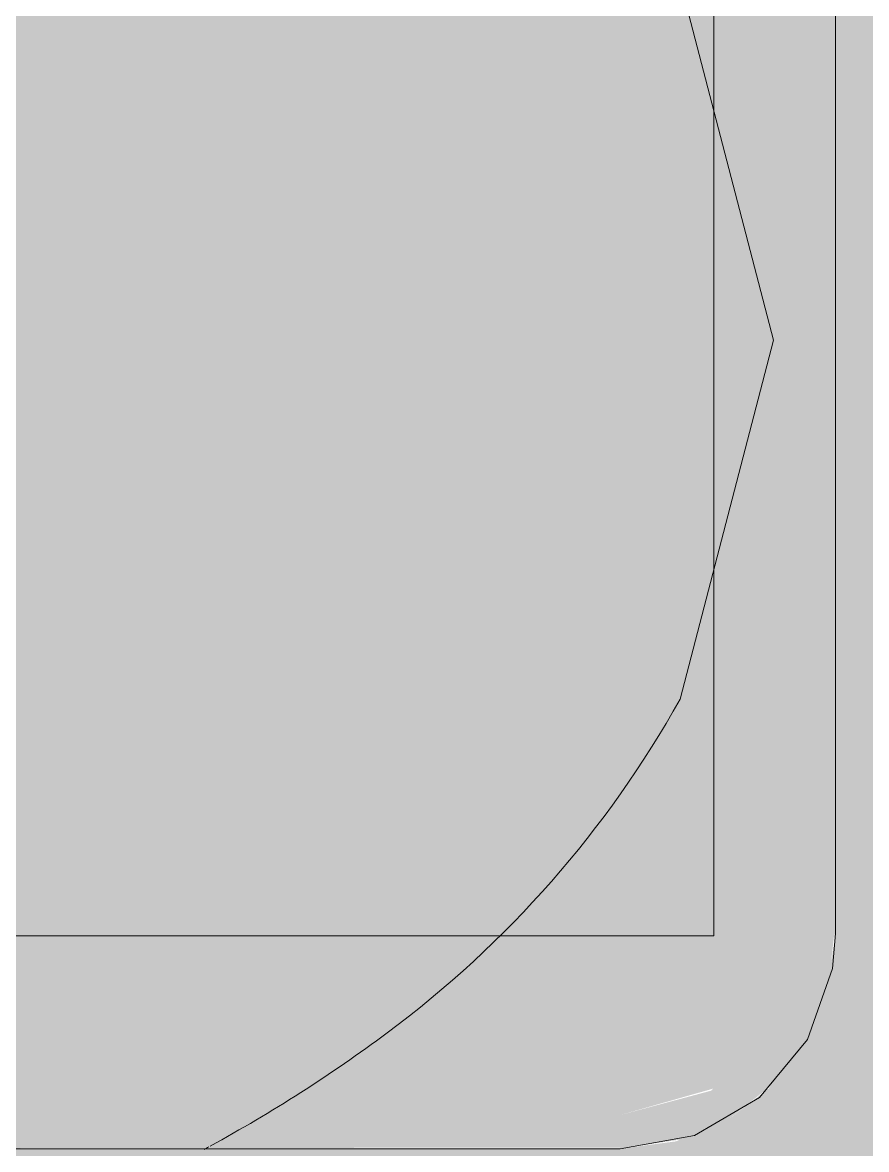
# Model space of a CAD drawing. Header units: metres. Extents: x 15 to 69.3, y -12.4 to 16.4.
# Drawn here: x 16.7868 to 16.9121, y 12.8885 to 13.0558 of the extents above; entities that cross this region are included whole.
import ezdxf

# ---------------------------------------------------------------- set-up
doc = ezdxf.new("R2010")
doc.units = ezdxf.units.M
doc.layers.add('1095_ARQ_BASE_dwg', color=7, linetype='Continuous', lineweight=5, true_color=0x767676)
doc.layers.add('A-FLOR', color=7, linetype='Continuous', lineweight=9, true_color=0x007f00)
doc.layers.add('LAYOUT-WC_COZINHA', color=7, linetype='Continuous', lineweight=5)
doc.layers.add('P-SANR-FIXT', color=7, linetype='Continuous', lineweight=5)

# ---------------------------------------------------------------- blocks, each defined once
blk = doc.blocks.new('USO_ESG_Cuba lavatório retângular - Uso geral-3263039-TÉRREO')
at = {"layer": 'P-SANR-FIXT', "true_color": 0xf3f3f3, "transparency": 33554560}
h = blk.add_hatch(color=7, dxfattribs=at)
h.paths.add_polyline_path([(0.1730500000000175, -0.384210185959438), (0.186827291344267, -0.3802955848295476), (0.1963853755968542, -0.3707375005769626), (0.1999953707649666, -0.3572648151944873), (0.1999953707649666, -0.08215698149953019), (0.1960807696350767, -0.06837969015527902), (0.1865226853824918, -0.05882160590269355), (0.173050000000017, -0.05521161073458059), (0.01905000000001354, -0.05521161073458059), (0.01905000000001354, -0.1449999999999854), (0.1869294648993255, -0.1449999999999854), (0.1869294648993245, -0.3576249999999079), (-0.1834779014830858, -0.3578007022312529), (-0.1836730923822812, -0.3576249999999079), (-0.1858498807490143, -0.3576249999999079), (-0.1858498807490153, -0.1449999999999854), (-0.01904999999998322, -0.1449999999999854), (-0.01904999999998322, -0.05521161073458059), (-0.1731071461119817, -0.05521161073458004), (-0.1868844374562323, -0.05912621186446991), (-0.1964425217088184, -0.06868429611705322), (-0.2000525168769319, -0.0821569814995291), (-0.1999560056491931, -0.3576249999999079), (-0.1961379157470415, -0.3710421065387384), (-0.1865798314944571, -0.3806001907913234), (-0.1731071461119817, -0.3842101859594369), (0.14414320295384, -0.384210185959438)])
h.paths.add_polyline_path([(-0.1806736570938254, -0.07459047051768544), (-0.1762887874465347, -0.07257291002819441), (-0.1766150659441964, -0.07290934701938145), (-0.1773789690448025, -0.0732257660439915)])
for points in [[(0.2049953707649665, -0.3572648151944873), (0.2048249998964118, -0.08215698149953235), (0.1999953707649666, -0.08215698149953235), (0.1999953707649666, -0.3572648151944873), (0.2048249998964118, -0.3572648151944873)], [(-0.1858498807490143, -0.3576249999999079), (-0.183561937055132, -0.3576249999999079), (-0.1835418990687225, -0.3576249999999079), (0.1869294648993245, -0.3576249999999079), (0.1869294648993255, -0.1449999999999854), (0.01905000000001354, -0.1449999999999854), (0.01905000000001354, -0.2049999987482916), (0.02229689819566533, -0.2051925049668995), (0.02403129617337638, -0.2058282561399908), (0.0258491651526682, -0.207442623713567), (0.02650502393950156, -0.2088205461131672), (0.02645310937588649, -0.2107958181377478), (0.02520777573222265, -0.2123175463116983), (0.02388009809946205, -0.213240411136219), (0.02367357410576845, -0.2158568159528116), (0.02248571543991721, -0.2158568159528116), (0.02218794627858035, -0.2234741447380218), (0.02464244904626562, -0.2253575509537355), (0.0303740033897625, -0.2330418012424753), (0.03366221140865693, -0.2409802376375946), (0.03484968565131111, -0.2499999999999854), (0.03366221140865747, -0.2590197623623783), (0.03018071308793965, -0.2674248428256337), (0.02427050983127063, -0.2749278480437909), (0.01742484282566341, -0.280180713087912), (0.009019762362407008, -0.2836622114086282), (2.219877615061705e-14, -0.2848496856512819), (-0.009270509831226391, -0.2835583484063007), (-0.01795620956526789, -0.2797729810480746), (-0.02512147617281299, -0.2740181687406019), (-0.03042678786837982, -0.2668307657532651), (-0.0336622114086266, -0.2590197623623772), (-0.03484968565128025, -0.2499999999999854), (-0.03366221140862714, -0.2409802376375957), (-0.03018071308790879, -0.2325751571743382), (-0.02427050983122623, -0.2250721519561707), (-0.02218794627854841, -0.2234741447380191), (-0.02271132290723047, -0.2158568159528116), (-0.02388009809943119, -0.2158568159528116), (-0.02388009809943119, -0.213240411136219), (-0.02586935410508025, -0.2115549574590974), (-0.02645916106890334, -0.2105655602027443), (-0.02650502393947124, -0.2088205461131672), (-0.02546497841119484, -0.2070615853227921), (-0.02367186166112118, -0.2055664028143457), (-0.02158898019790325, -0.2049999987482916), (-0.01904999999998322, -0.2049999987482916), (-0.01904999999998322, -0.1449999999999854), (-0.1858498807490153, -0.1449999999999854), (-0.1858498807490143, -0.3572648151944862)], [(0.173050000000017, -0.3892101859594379), (0.1820113171659654, -0.3878345216163233), (0.1890226853824917, -0.3849303178102471), (0.1959726447469969, -0.3794185132913344), (0.2007155026157763, -0.373237500576962), (0.2039068586522614, -0.3655328855513182), (0.2048249998964118, -0.3572648151944873), (0.1999953707649666, -0.3572648151944873), (0.1963853755968542, -0.3707375005769626), (0.1865226853824918, -0.3806001907913234), (0.1730500000000175, -0.384210185959438), (0.173050000000017, -0.3890398150908833)], [(0.173050000000017, -0.3678307614647862), (0.1773218229328377, -0.366512449674636), (0.1795304840654121, -0.3652811732542274), (0.1742251593472657, -0.3674027227291024)], [(0.002594078507549806, -0.3892101859594379), (0.173050000000017, -0.3890398150908833), (0.173050000000017, -0.384210185959438), (-0.1731071461119823, -0.384210185959438), (-0.1731071461119823, -0.3892101859594379), (-0.1389550459387404, -0.3892101859594379)]]:
    blk.add_hatch(color=7, dxfattribs=at).paths.add_polyline_path(points)
at = {"layer": 'P-SANR-FIXT'}
for p, q in [((0.2049953707649665, -0.3572648151944873), (0.2049953707649665, -0.08215698149953019)), ((0.1869294648993069, -0.3576249999999222), (0.1869294648993069, -0.1450000000000001)), ((-0.185849880749034, -0.3576249999999222), (0.1869294648993059, -0.3576249999999222)), ((-0.1731071461119823, -0.3892101859594357), (0.173050000000017, -0.3892101859594379))]:
    blk.add_line(p, q, dxfattribs=at)
at = {"layer": 'P-SANR-FIXT', "color": 8, "true_color": 0x797979}
blk.add_line((0.186929464899306, -0.3576249999999222), (0.0005397920751350681, -0.3576249999999222), dxfattribs=at)
at = {"layer": 'P-SANR-FIXT', "flags": 128}
blk.add_lwpolyline([(0.173050000000017, -0.3892101859594379), (0.1840604151371265, -0.3872527706402768), (0.193721529593503, -0.3816204013622586), (0.2008493963380597, -0.3730033118364954), (0.20457051193511, -0.3624575062752043), (0.2049953707649665, -0.3572648151944873)], dxfattribs=at)
blk = doc.blocks.new('1095_ARQ_BASE_dwg_A$C331B23C5-3610872-TÉRREO')
at = {"layer": 'LAYOUT-WC_COZINHA', "color": 254, "true_color": 0xcecece, "flags": 128}
blk.add_lwpolyline([(0.2158567396015769, 0.5819476244600992), (0.2691504005831575, 0.5957995148005466), (0.3224440615647382, 0.5819476244600992)], dxfattribs=at)
at = {"layer": 'LAYOUT-WC_COZINHA', "color": 254, "true_color": 0xcecece}
for centre, radius, start, end in [((0.2459940669868957, 0.4448163543229385), 0.1570018691620678, 36.61200409065127, 60.86055276638437), ((0.1926488796041213, 0.4051813810081058), 0.2234596762773276, 28.61695671705239, 36.61200355049223), ((0.1926488796041213, 0.4051813810081058), 0.2234596762773276, 28.34838717391511, 28.54852172980094)]:
    blk.add_arc(centre, radius, start, end, dxfattribs=at)
blk = doc.blocks.new('1095_ARQ_BASE_dwg-3608001-TÉRREO')
at = {"rotation": 269.9999999999996}
blk.add_blockref('1095_ARQ_BASE_dwg_A$C331B23C5-3610872-TÉRREO', (16.30244843990417, 13.27780630161022), dxfattribs=at)

msp = doc.modelspace()

# ---------------------------------------------------------------- hatches: boundary and pattern name
at = {"layer": 'A-FLOR', "true_color": 0x464646}
h = msp.add_hatch(color=49, dxfattribs=at)
h.paths.add_polyline_path([(18.19232617459992, 13.25172109348721), (18.19125723503447, 13.25260927135536), (18.19156636953614, 13.25234058960095)])
h.paths.add_polyline_path([(18.15901796312708, 13.32089163646863), (18.16008690269254, 13.3200034585927), (18.15977776819086, 13.32027214034713)])
h.paths.add_polyline_path([(18.36062034051212, 11.92780630161017), (18.36062034051213, 12.22780630161017), (18.51062034051213, 12.22780630161017), (18.51062034051211, 13.27780630161043), (18.36462034051226, 13.27780630161043), (18.36602034051226, 13.27640630161043), (18.37872034051195, 13.27640630161043), (18.37982034051226, 13.27534630161044), (18.38764664467355, 13.27417710640565), (18.39441300941091, 13.27122513630078), (18.39985974669109, 13.26704570778926), (18.40445792329332, 13.2609483447148), (18.40726775245156, 13.25378618104348), (18.40831085028186, 13.24685011222689), (18.40922034051226, 13.24558487112113), (18.40922034051226, 13.23320630161044), (18.41062034051226, 13.23180630161044), (18.41062034051226, 13.22780630161044), (18.40662034051226, 13.22780630161044), (18.40662034051226, 13.15980630161043), (18.41062034051226, 13.15980630161043), (18.4103699877675, 13.15580630161044), (18.40899057202805, 13.15440630161044), (18.40899057202805, 13.13809879241109), (18.40814783484856, 13.13720630161044), (18.40814783484856, 13.13639764868963), (18.40866549172195, 13.13543890983363), (18.41005811664603, 13.13207681585462), (18.41062034051226, 13.12780630161043), (18.41005811664603, 13.12353578736624), (18.40814783484856, 13.11840630161044), (18.40918651322681, 13.11730630161044), (18.40918651322681, 13.10100800953767), (18.4103699877675, 13.09980630161044), (18.41062034051226, 13.09580630161044), (18.40662034051226, 13.09580630161044), (18.40662034051226, 13.01267345524163), (18.41062034051226, 13.01267345524163), (18.4103699877675, 13.00867345524163), (18.40899057202805, 13.00727345524163), (18.40899057202805, 12.99096594604228), (18.40814783484856, 12.99007345524163), (18.40819433475903, 12.98920420245767), (18.40874834278905, 12.98810604329497), (18.41005811664603, 12.98494396948581), (18.41062034051226, 12.98067345524162), (18.40971085028186, 12.97551211505918), (18.40961881928306, 12.97502022415034), (18.40846290237281, 12.97255175306414), (18.40814783484856, 12.97127345524163), (18.40918651322681, 12.97017345524163), (18.40918651322681, 12.95387516316886), (18.4103699877675, 12.95267345524163), (18.41062034051226, 12.94867345524163), (18.40662034051226, 12.94867345524163), (18.40676214283371, 12.91417345524162), (18.41062034051225, 12.91417345524162), (18.41062034051225, 12.91017345524162), (18.40922034051225, 12.90877345524163), (18.40922034051225, 12.89607345524163), (18.4081603405121, 12.89497345524176), (18.40692789750009, 12.88699445736596), (18.40404811972012, 12.88039244306516), (18.39985974669109, 12.8749340490628), (18.3935441052714, 12.8702454586096), (18.3866002199453, 12.86752604330233), (18.37966415112871, 12.86648294547203), (18.37872034051226, 12.86557345524162), (18.36602034051226, 12.86557345524162), (18.36462034051226, 12.86417345524162), (18.36062034051234, 12.86417345524162), (18.36062034051234, 12.8606734552416), (18.35562034051234, 12.8606734552416), (18.35562034051234, 12.87137969000953), (18.34362034051233, 12.87137969000953), (18.34349327561078, 12.87367345524123), (18.3338330090854, 12.87367345524123), (18.33836590254137, 12.87003674352319), (18.34366553337339, 12.86309319590125), (18.34721030764816, 12.85411303751954), (18.34832139973364, 12.84567345524162), (18.34816088105288, 12.51445419481211), (18.34689349517403, 12.50604670373995), (18.34344348162578, 12.49792739685547), (18.33758231149245, 12.49055039616506), (18.33074114039326, 12.48532932160188), (18.32176098201155, 12.48178454732711), (18.31210213930412, 12.48067345524163), (18.26076944952259, 12.48083397392238), (18.24683590932625, 12.48398891282809), (18.23971792837221, 12.48903446823205), (18.23661517579826, 12.49141253081223), (18.23523695113858, 12.49259505094403), (18.23396764219156, 12.49467381991606), (17.93178348436136, 12.49467381991606), (17.89420769626425, 12.49850088555499), (17.87173266931631, 12.50476648697895), (17.84856150605087, 12.51425312792488), (17.82792361853348, 12.52626030063989), (17.80806948348253, 12.54172566771568), (17.79079307859137, 12.5594575732126), (17.78689069692459, 12.56418950879353), (17.77835354652183, 12.57478739248599), (17.76812910495143, 12.59007298533625), (17.7659245685029, 12.59370501595659), (17.75971709966566, 12.60585931198199), (17.75552760994798, 12.61559254735823), (17.75052704328091, 12.63023190818269), (17.74857911793815, 12.63673548643365), (17.74605110933101, 12.6482515875161), (17.74445289825297, 12.65797013679524), (17.74334513152272, 12.67348017585073), (17.7429803035212, 12.68098365685273), (17.74368380126224, 12.69545468126682), (17.74466269385368, 12.70470702898521), (17.74761327840366, 12.71992167162986), (17.74958459583044, 12.72832938161866), (17.75368796770961, 12.74095933617091), (17.75744500782605, 12.75041395171698), (17.76510231694579, 12.76597146972038), (17.7674452203564, 12.77027059806742), (17.77394685495139, 12.78043004090634), (17.78082062989371, 12.78976002464509), (17.78905857574428, 12.79972543789688), (17.79322950483108, 12.80481325600087), (17.80954308516823, 12.82063424686142), (17.82910648428501, 12.83586025882891), (17.84995454068832, 12.84784838985527), (17.8720414824571, 12.85666772106806), (17.89599620231362, 12.86325475165249), (17.9123669478364, 12.86499468998626), (17.93218390245199, 12.86667309056719), (18.23406772883644, 12.86667309056719), (18.23560103555796, 12.86907904424312), (18.24188615961932, 12.87387563571922), (18.24425740521861, 12.87567373073838), (18.24751043047859, 12.8776634758905), (18.26208293589893, 12.88067345524163), (18.28929973744657, 12.88090357156632), (18.29498372674973, 12.88475042330354), (18.30092816261241, 12.886979838198), (18.30672549090035, 12.88767345524123), (18.34362034051233, 12.88767345524123), (18.34362034051233, 12.88996722047358), (18.35562034051234, 12.88996722047358), (18.35562034051234, 12.9006734552416), (18.36062034051234, 12.9006734552416), (18.36062034051234, 12.89717345524163), (18.36462034051226, 12.89717345524163), (18.36617714402727, 12.89577345524163), (18.37872034051226, 12.89577345524163), (18.37982034051226, 12.89471345524163), (18.38000418827537, 12.89478960747851), (18.38008034051226, 12.89497345524162), (18.37902034051225, 12.89607345524163), (18.37902034051225, 12.90877345524163), (18.37762034051225, 12.91017345524162), (18.37762034051225, 12.91417345524162), (18.38162034051226, 12.91417345524162), (18.38162034051226, 12.94867345524163), (18.37762034051226, 12.94867345524163), (18.37787069325702, 12.95267345524163), (18.37924945120595, 12.95407345524163), (18.37895809689235, 12.96580256593532), (18.37872034051226, 12.96557345524163), (18.36590083122585, 12.96568493130818), (18.36462034051226, 12.96442452676411), (18.36062034051238, 12.96417345524163), (18.36062034051238, 12.95517345524165), (18.34712034051235, 12.95517345524165), (18.3460343251969, 12.9556926956067), (18.34577912837871, 12.95654550753184), (18.34562034051235, 12.95890808198669), (18.34549962211514, 12.96567345524164), (18.28384700617818, 12.96567345524164), (18.28384700617818, 12.97367345524166), (18.28131991848965, 12.97356113725521), (18.28131991848965, 12.97279887424897), (18.27957219610745, 12.97279887424897), (18.27937635808475, 12.96214938890984), (18.27846483750536, 12.96073427136205), (18.27752553068381, 12.96001486100058), (18.27732769112155, 12.95988339173182), (18.2757361843927, 12.95943635513487), (18.27441919785038, 12.95943635513487), (18.27381627661319, 12.95952876687057), (18.27262985155927, 12.96001486100058), (18.27169054473772, 12.96073427136205), (18.27099439705528, 12.96169909365883), (18.27061501786944, 12.96301285205339), (18.2705791439551, 12.96369140443431), (18.27057769112154, 12.97279887424897), (18.26964382984379, 12.97301876768121), (18.26937811873831, 12.9737124401807), (18.26937811873831, 12.97279887424897), (18.26764978524562, 12.97301876768121), (18.26709052488867, 12.97841758825468), (18.2671546310972, 12.98335864098526), (18.2676793522961, 12.98854803623417), (18.26937811873831, 12.98832406683541), (18.26953187133595, 12.98802053932974), (18.26972386450783, 12.98854803623417), (18.27058594919514, 12.98854803623417), (18.27080982823184, 13.01117345524165), (18.27957769112154, 13.01117345524165), (18.27977657645472, 12.9885267661002), (18.28131991848965, 12.98840993016144), (18.28131991848965, 12.98767345524166), (18.28384700617818, 12.98767345524166), (18.28384700617818, 12.99567345524164), (18.31172137593004, 12.99585140619837), (18.32644972531263, 13.04171844954506), (18.32092513433258, 13.04179473495564), (18.32009301496169, 13.04227001510274), (18.3196229002399, 13.04295664107378), (18.31950954214067, 13.04357474551935), (18.31950952153893, 13.04667345524163), (18.30323137218188, 13.04667345524163), (18.30175423024972, 13.04743854087053), (18.30054189823944, 13.04921168317935), (18.29960300749234, 13.05169812134614), (18.29885900527558, 13.05526584623677), (18.29853413974741, 13.05865138088385), (18.29853413974741, 13.06269552959941), (18.29885900527558, 13.06608106424649), (18.29931121525838, 13.06853695098865), (18.30003057745714, 13.07098807195814), (18.30138186097499, 13.0734574008414), (18.30205980000033, 13.0742224864703), (18.30323137218188, 13.07467345524163), (18.31950954214067, 13.07467345524163), (18.3196229002399, 13.07839025951858), (18.32009301496169, 13.07907692351572), (18.32092513433258, 13.07955220639527), (18.32183161660047, 13.0796284609382), (18.35948810799064, 13.079430398674), (18.36018400347734, 13.07887544054192), (18.3606203405124, 13.0776284609382), (18.3606203405124, 13.04371844954506), (18.35986732011612, 13.04215478658013), (18.35906538238032, 13.0417685937207), (18.3586203405124, 13.04171844954506), (18.33866828134763, 13.04171844954506), (18.33039676858469, 13.01512750638762), (18.32733863524445, 13.00627140455879), (18.32408196799733, 12.99567345524164), (18.34562034051235, 12.99567345524164), (18.34580304643784, 13.00492539640714), (18.34609445080782, 13.0057485178125), (18.34712034051235, 13.00617345524161), (18.36062034051238, 13.00617345524161), (18.36062034051238, 12.99717345524163), (18.36462034051226, 12.99692238371914), (18.36602034051226, 12.99554434454793), (18.37872034051226, 12.99577345524163), (18.37910736266046, 12.99554434454793), (18.37905416779771, 13.00747232036287), (18.37787069325702, 13.00867345524163), (18.37762034051226, 13.01267345524163), (18.38162034051226, 13.01267345524163), (18.38162034051226, 13.09580630161044), (18.37762034051226, 13.09580630161044), (18.37787069325702, 13.09980630161044), (18.37924945120595, 13.10120630161044), (18.37905416779771, 13.11154525997526), (18.35901034051226, 13.11053278073575), (18.35901034051226, 13.09497332495352), (18.35648195848071, 13.09497332495352), (18.34939796063929, 13.1091620759251), (18.33412314767907, 13.1091620759249), (18.33412314767907, 13.10510606723815), (18.29012314767908, 13.10510606723812), (18.28459730155222, 13.11592052078006), (18.28321388841039, 13.12170630161045), (18.27989530995778, 13.12170630161045), (18.27989530995778, 13.13390630161045), (18.28322786745051, 13.13390630161045), (18.28344298609286, 13.13519014594776), (18.28513556269796, 13.14114916459806), (18.29012314767908, 13.15050653598275), (18.33412314767907, 13.15050653598272), (18.33412314767907, 13.14645052729596), (18.34939796063947, 13.14645052729612), (18.35648195848071, 13.16063927826734), (18.35901034051226, 13.16063927826734), (18.35901034051226, 13.14507982248512), (18.37912423810045, 13.14406380376555), (18.37905416779771, 13.15460516673168), (18.37787069325702, 13.15580630161044), (18.37762034051226, 13.15980630161043), (18.38162034051226, 13.15980630161043), (18.38148119843488, 13.22780630161044), (18.37762034051226, 13.22780630161044), (18.37762034051226, 13.23180630161044), (18.37902034051226, 13.23320630161044), (18.37902034051226, 13.24590630161044), (18.38008034051226, 13.24700630161044), (18.38000418827537, 13.24719014937355), (18.37982034051225, 13.24726630161044), (18.37872034051226, 13.24620630161043), (18.36602034051226, 13.24620630161043), (18.36462034051226, 13.24480630161043), (18.36062034051226, 13.24480630161043), (18.36062034051226, 13.24880630161044), (18.22583680752527, 13.248664499289), (18.22583680752527, 13.24480630161045), (18.22183680752552, 13.24480630161045), (18.22043680752527, 13.24620630161045), (18.20773680752539, 13.24620630161045), (18.20663680752527, 13.24726630161044), (18.19567402086053, 13.2494768095034), (18.19277843002289, 13.25136697294966), (18.18993875163428, 13.25331631850477), (18.18642982863788, 13.2555979784948), (18.18499934002097, 13.25562446902474), (18.17601908389989, 13.26460472514581), (18.17403918491257, 13.26460472514581), (18.17121075778783, 13.26743315227056), (18.17403918491257, 13.2702615793953), (18.15947668815993, 13.28452288589827), (18.15670046785356, 13.28194344220482), (18.15397042903528, 13.28497465701429), (18.15397042903528, 13.28665338001043), (18.14499017291421, 13.2956336361315), (18.14503992683344, 13.29723902496934), (18.14483763238244, 13.29726642833763), (18.14467889274407, 13.29723902496934), (18.14360733020174, 13.29620642833762), (18.13090733020169, 13.29620642833762), (18.12950733020173, 13.29480642833762), (18.12550733020174, 13.29480642833762), (18.12550733020174, 13.29880642833763), (16.81983848848221, 13.29880642833764), (16.81983848848221, 13.29480642833764), (16.81583848848222, 13.2950567810824), (16.81443848848221, 13.29643553903133), (16.79943848848221, 13.29643553903133), (16.79833848848221, 13.29747976157134), (16.76648848848221, 13.29700642833764), (16.76754848848221, 13.29590642833764), (16.76731937778852, 13.28320642833763), (16.76869741695972, 13.28180642833764), (16.76894848848221, 13.27780642833764), (16.73701941752033, 13.27780642833763), (16.73619228008479, 13.2703469669472), (16.73562044757375, 13.26291823606307), (16.73412213877046, 13.26108956777747), (16.73347491472707, 13.26084744586323), (16.7214984884822, 13.26084744586323), (16.7214984884822, 13.22759481760304), (16.87679743978739, 13.22742380741947), (16.88445980565029, 13.22621915325904), (16.89147117386468, 13.22331494945385), (16.89852925811727, 13.21766223383736), (16.90316399109797, 13.21162213222056), (16.90635534713445, 13.20391751719492), (16.90744385924716, 13.19564944683809), (16.9072734883786, 12.91924751791762), (16.90606819490316, 12.91158029597505), (16.90316399109797, 12.90456892776066), (16.89751127548147, 12.89751084350807), (16.89147117386468, 12.89287611052737), (16.88376655883904, 12.88968475449088), (16.8754984884822, 12.88859624237818), (16.52804239106502, 12.88876725256176), (16.52038002520212, 12.88997190672218), (16.51336865698773, 12.89287611052738), (16.50631057273515, 12.89852882614387), (16.50167583975445, 12.90456892776066), (16.49848448371796, 12.9122735427863), (16.49739597160526, 12.92054161314314), (16.49756714767858, 13.19694965820102), (16.49877163594925, 13.20461076400617), (16.50167583975445, 13.21162213222057), (16.50732855537095, 13.21868021647315), (16.51336865698774, 13.22331494945385), (16.52107327201338, 13.22650630549034), (16.52934134237021, 13.22759481760304), (16.68339848848221, 13.22759481760304), (16.68337825137978, 13.26084744586323), (16.67114086916152, 13.26094092244959), (16.67017787319395, 13.26157049888645), (16.66927652939066, 13.26291823606302), (16.6682927673445, 13.27459834753011), (16.66787755944408, 13.27780642833763), (16.73594848848221, 13.27780642833764), (16.7361995600047, 13.28180642833764), (16.7375775991759, 13.28320642833764), (16.73734848848221, 13.29590642833764), (16.7384084884821, 13.29700642833767), (16.73837532116569, 13.30277460344512), (16.73786300850525, 13.30377118237137), (16.73639724800097, 13.30789776137747), (16.73619884122698, 13.30868599874699), (16.73619884122698, 13.30940481044705), (16.73594848848222, 13.31130642833764), (16.73651071234845, 13.31557694258183), (16.73840848848221, 13.31988147771859), (16.74147157680269, 13.32350341457454), (16.74184495916103, 13.3239482306591), (16.74391774126617, 13.32538042258441), (16.74501590042887, 13.32593443061443), (16.74817797423803, 13.32724420447141), (16.75244848848221, 13.32780642833763), (16.75760982866466, 13.32689693810724), (16.7581234886571, 13.32679234478885), (16.7605701906597, 13.32564899019819), (16.76103077666712, 13.32534087380802), (16.79045233684059, 13.32523686036406), (16.79854565137586, 13.32532950521933), (16.79943848848221, 13.32617731764394), (16.81443848848221, 13.32617731764394), (16.81583848848221, 13.32755607559287), (16.81983848848221, 13.32780642833763), (16.81983848848221, 13.32380642833764), (18.12550733020174, 13.32394823065908), (18.12550733020174, 13.32780642833762), (18.12950733020148, 13.32780642833762), (18.13090733020173, 13.32640642833762), (18.14360733020174, 13.32640642833762), (18.14470733020173, 13.32534642833763), (18.15592109256421, 13.32299141427692), (18.15856570770411, 13.32124575699841), (18.16140538609272, 13.31929641144331), (18.16491430908913, 13.31701475145328), (18.16634479770605, 13.31698826092333), (18.17532505382711, 13.30800800480227), (18.17730495281443, 13.30800800480226), (18.18013337993918, 13.30517957767752), (18.17730495281443, 13.30235115055277), (18.19171685444224, 13.28793924892497), (18.19464366987344, 13.29066928774325), (18.19737370869173, 13.28763807293379), (18.19737370869173, 13.28595934993765), (18.2063539648128, 13.27697909381657), (18.20630421089356, 13.27537370497874), (18.20650650534457, 13.27534630161045), (18.20666524498293, 13.27537370497874), (18.20773680752527, 13.27640630161045), (18.22043680752531, 13.27640630161045), (18.22183680752527, 13.27780630161045), (18.21062034051211, 13.27780630161045), (18.21062034051211, 13.42780630161043), (18.51062034051211, 13.42780630161043), (18.51062034051213, 15.4278063016105), (18.21062034051213, 15.4278063016105), (18.21062034051213, 15.5778063016105), (15.36062034051217, 15.57780630161052), (15.36062034051217, 15.27780630161052), (15.21062034051217, 15.27780630161052), (15.21062034051215, 13.42780630161046), (15.51062034051215, 13.42780630161046), (15.51062034051215, 13.27780630161046), (15.21062034051215, 13.27780630161046), (15.21062034051214, 12.2278063016102), (15.36062034051214, 12.2278063016102), (15.36062034051214, 11.92780630161019), (18.12053381145263, 11.92780630161017)])
h.paths.add_polyline_path([(18.3486819686926, 13.05479836925893), (18.34858929206049, 13.05487338350104), (18.34864917787853, 13.05479836925893)])
h.paths.add_polyline_path([(18.34867262684795, 13.06646466620957), (18.34855769915458, 13.06654854122433), (18.34864917787853, 13.06646715947791)])
h.paths.add_polyline_path([(18.22669565478736, 13.27380630161044), (18.36062034051226, 13.27394810393189), (18.36062034051226, 13.27780630161043), (18.22583680752527, 13.27780630161045), (18.22583680752527, 13.27380630161044)])
h.paths.add_polyline_path([(17.17542091279524, 13.37780617488326), (17.17542091279524, 13.38180617488326), (16.85651034051234, 13.3816643725618), (16.85651034051234, 13.37780617488326), (16.85251034051235, 13.37780617488326), (16.85111034051235, 13.37920617488326), (16.83841034051234, 13.37920617488326), (16.83731034051235, 13.38026617488326), (16.8295058424066, 13.3814263377241), (16.82314034051235, 13.38406301494001), (16.8168996781623, 13.38906825932835), (16.81257739305602, 13.39489436247131), (16.80986292863014, 13.40182629501652), (16.80882112588756, 13.40876102024861), (16.80791034051236, 13.40970617488327), (16.80791034051236, 13.42240617488326), (16.80651034051236, 13.42380617488326), (16.80651034051236, 13.42780617488327), (16.5942262884479, 13.42780630161043), (16.5942262884479, 13.88280630161043), (17.05122628844788, 13.88280630161043), (17.05122628844787, 13.42780630161043), (16.83951034051235, 13.42780617488326), (16.83951034051235, 13.42380617488326), (16.83811034051235, 13.42240617488326), (16.83811034051235, 13.40970617488327), (16.8370503405125, 13.40860617488313), (16.83712649274923, 13.40842232712015), (16.83731034051235, 13.40834617488326), (16.83841034051234, 13.40940617488327), (16.85111034051235, 13.40940617488327), (16.85251034051234, 13.41080617488326), (16.85651034051234, 13.41080617488326), (16.85651034051234, 13.40680617488326), (17.17542091279524, 13.40680617488326), (17.17542091279524, 13.41080617488326), (17.17942091279524, 13.41055582213849), (17.18082091279524, 13.40917706418957), (17.19582091279523, 13.40917706418957), (17.19692091279524, 13.40813284164955), (17.22660174883425, 13.40834533677057), (17.22553739192055, 13.42941617488325), (17.20997793613833, 13.42941617488325), (17.20997793613833, 13.43135159203664), (17.20591932125372, 13.43135159203664), (17.20046450255176, 13.43267813065877), (17.19838354888637, 13.43330807855014), (17.19477616543374, 13.4347652927901), (17.1913323760586, 13.43657554234614), (17.184706535984, 13.44089922722448), (17.18206227669357, 13.44325263822986), (17.17996626830702, 13.44610525096186), (17.16961092997009, 13.45518592821057), (17.16813069912926, 13.45899001247943), (17.16813069912926, 13.61823043437587), (17.16776106289555, 13.63144025639913), (17.16797073012103, 13.64465548874961), (17.16832929827473, 13.65125058223818), (17.16894888897698, 13.65782629030694), (17.16990409941485, 13.66435567804909), (17.17126850819922, 13.6708119710983), (17.17395047839015, 13.68036505099344), (17.1772740820731, 13.68971427332187), (17.18119093054055, 13.69883482450045), (17.18565016763423, 13.70770282090664), (17.19075254804219, 13.71628431641654), (17.19368093045456, 13.72030651823581), (17.19701491508727, 13.72399949501571), (17.20078925859418, 13.72717821192509), (17.20504185520178, 13.72968127648504), (17.20959108993656, 13.73171050405866), (17.21424834746668, 13.73347777696226), (17.22371844910003, 13.73640806893057), (17.23336647037824, 13.73868515509071), (17.24313330876127, 13.74045136989361), (17.25295940428601, 13.7418508317432), (17.26281232916737, 13.74292031069755), (17.27269233144604, 13.743700995605), (17.28259098841308, 13.74417874786866), (17.29249986053085, 13.74433971472726), (17.30240214488941, 13.74417821881952), (17.31229365189493, 13.74368892789814), (17.32216390845515, 13.74287521044173), (17.33692023543244, 13.74105209438151), (17.3467193520763, 13.73943768220636), (17.36133751914191, 13.73644918650334), (17.36616011212789, 13.73523242318588), (17.37091712149515, 13.73378025998604), (17.37557887289361, 13.73203111726954), (17.3800939195558, 13.7299321222762), (17.38435531528374, 13.72739490427265), (17.38825946502881, 13.72433637790925), (17.39168882604705, 13.72078049600926), (17.39454657269409, 13.7167508437685), (17.39943253360478, 13.7080708508802), (17.40390637016213, 13.69921841731819), (17.4080983356276, 13.69022907812959), (17.41168409878599, 13.68101616566589), (17.41434400276132, 13.67149459203892), (17.41563637697387, 13.66495257703184), (17.4165606625701, 13.65834849590009), (17.41759469430439, 13.64504351789346), (17.41788091227637, 13.63172210413026), (17.41748348366619, 13.61819219284541), (17.41748348366619, 13.45896946693889), (17.41601421204678, 13.45516882835607), (17.40565758960287, 13.44610874834943), (17.40356090178172, 13.44325413571265), (17.40078566244973, 13.44081050334829), (17.39428943907006, 13.43657554234614), (17.39084564969491, 13.4347652927901), (17.38723826624228, 13.43330807855013), (17.38350946485165, 13.43217929293015), (17.37970249387494, 13.43135159203664), (17.34083748640235, 13.43135159203664), (17.34083748640235, 13.42780630161032), (17.33384633006332, 13.42780630161032), (17.33384633006332, 13.43135159203664), (17.27564388945214, 13.43135159203664), (17.27564388945214, 13.42941617488325), (17.26008443366992, 13.42941617488325), (17.258748688929, 13.39857668912745), (17.25931091279524, 13.39430617488326), (17.25854888808396, 13.38955329872918), (17.25655757160601, 13.38534883582159), (17.25377106790363, 13.38208922628821), (17.25341444211642, 13.3816643725618), (17.25134166001128, 13.38023218063649), (17.25024350084857, 13.37967817260646), (17.24708142703943, 13.37836839874949), (17.24214836980904, 13.37789340032215), (17.23764957261279, 13.37871566511366), (17.23717103776144, 13.37879998871118), (17.23468921061775, 13.37996361302271), (17.23386082100571, 13.38027088346469), (17.2048070644368, 13.38037574285683), (17.19671374990159, 13.38028309800156), (17.19582091279523, 13.37943528557695), (17.18082091279524, 13.37943528557695), (17.17942091279524, 13.37805652762802)])
h.paths.add_polyline_path([(16.83207851515359, 13.57676090049679), (16.96222628844787, 13.57676090049679), (16.96708636803891, 13.5777276304339), (16.97120654456895, 13.58048064437573), (16.97395955851077, 13.58460082090576), (16.97492628844788, 13.5894609004968), (16.97469388886886, 13.79517465319195), (16.97395955851077, 13.79886638120145), (16.97120654456895, 13.80298655773149), (16.96708636803891, 13.80573957167332), (16.96222628844787, 13.80670630161042), (16.68302628844786, 13.80670630161042), (16.67816620885682, 13.80573957167332), (16.67404603232679, 13.8029865577315), (16.67129301838497, 13.79886638120146), (16.67032628844786, 13.79400630161043), (16.67055868802687, 13.58829254891523), (16.67129301838497, 13.58460082090573), (16.67404603232679, 13.5804806443757), (16.67816620885682, 13.57772763043388), (16.68302628844785, 13.5767609004968), (16.8133740617365, 13.5767609004968), (16.81345173816659, 13.59745733018317), (16.8134204854137, 13.60041447623958), (16.81322771826563, 13.6154960115039), (16.81320620606335, 13.63199209135078), (16.81002628844789, 13.63330925635434), (16.80476577620576, 13.63734578936831), (16.80072924319178, 13.64260630161045), (16.79819177246016, 13.64873229786483), (16.79732628844791, 13.65530630161043), (16.79819177246016, 13.66188030535602), (16.80072924319178, 13.66800630161041), (16.80476577620576, 13.67326681385254), (16.81002628844789, 13.67730334686652), (16.81615228470228, 13.67984081759814), (16.82272628844787, 13.68070630161039), (16.82930029219347, 13.67984081759814), (16.83542628844786, 13.67730334686652), (16.84068680068999, 13.67326681385254), (16.84472333370397, 13.66800630161041), (16.84726080443558, 13.66188030535602), (16.84812628844784, 13.65530630161043), (16.84726080443558, 13.64873229786483), (16.84472333370397, 13.64260630161045), (16.84068680068999, 13.63734578936831), (16.83542628844786, 13.63330925635434), (16.8320488142703, 13.63191026074343), (16.83224637082943, 13.62325203814267), (16.83209676792974, 13.57939357852862)])

# ---------------------------------------------------------------- block references
at = {"layer": '1095_ARQ_BASE_dwg', "color": 253, "true_color": 0xaaaaaa}
msp.add_blockref('1095_ARQ_BASE_dwg-3608001-TÉRREO', (0, 0), dxfattribs=at)
at = {"layer": 'P-SANR-FIXT'}
msp.add_blockref('USO_ESG_Cuba lavatório retângular - Uso geral-3263039-TÉRREO', (16.70244848848219, 13.27780642833762), dxfattribs=at)

doc.saveas('drawing.dxf')
